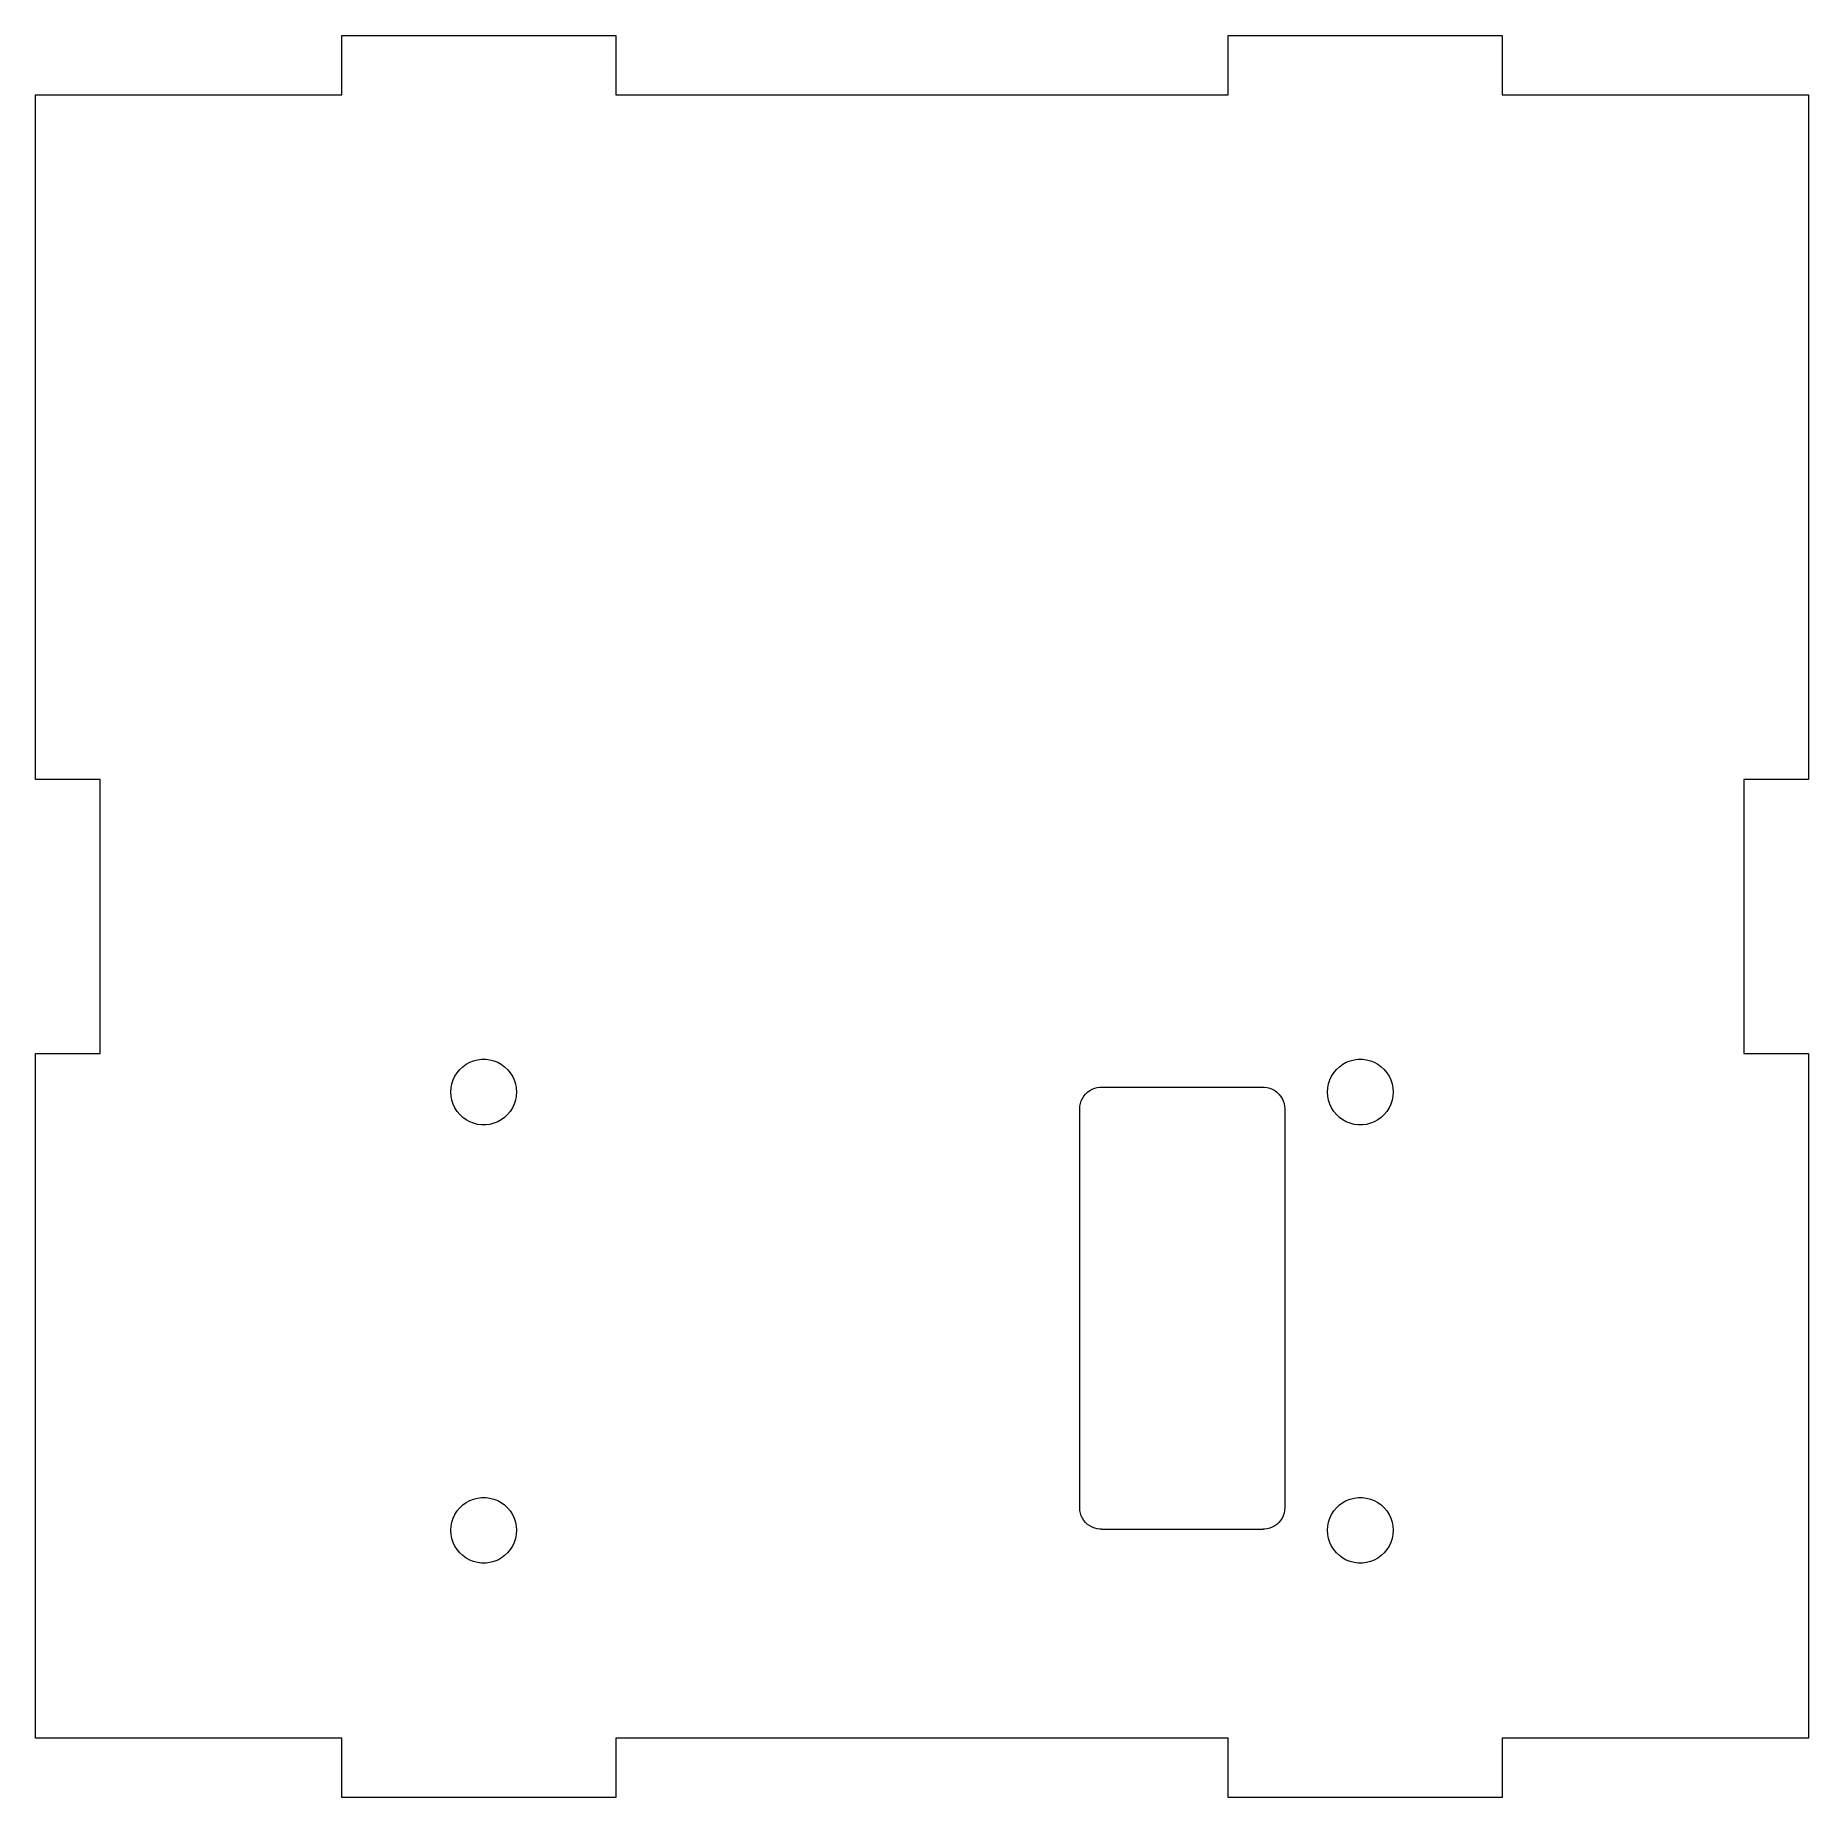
# Model space of a CAD drawing. Header units: inches. Extents: x -41.1 to 41.1, y -40.9 to 40.9.
import ezdxf

# ---------------------------------------------------------------- set-up
doc = ezdxf.new("R2010")
doc.units = ezdxf.units.IN
doc.layers.get('0').update_dxf_attribs({"linetype": 'CONTINUOUS', "lineweight": 0})

msp = doc.modelspace()

# ---------------------------------------------------------------- linework, layer by layer
for p, q in [((-26.9, 38.1), (-26.9, 40.85)), ((-26.9, 40.85), (-14.2, 40.85)), ((-14.2, 40.85), (-14.2, 38.1)), ((14.2, 38.1), (14.2, 40.85)), ((14.2, 40.85), (26.9, 40.85)), ((26.9, 40.85), (26.9, 38.1)), ((-41.1, 6.35), (-41.1, 38.1)), ((-41.1, 38.1), (-26.9, 38.1)), ((-14.2, 38.1), (14.2, 38.1)), ((26.9, 38.1), (41.1, 38.1)), ((41.1, 38.1), (41.1, 6.35)), ((-38.1, 6.35), (-41.1, 6.35)), ((-38.1, -6.35), (-38.1, 6.35)), ((41.1, 6.35), (38.1, 6.35)), ((38.1, 6.35), (38.1, -6.35)), ((-41.1, -38.1), (-41.1, -6.35)), ((-41.1, -6.35), (-38.1, -6.35)), ((38.1, -6.35), (41.1, -6.35)), ((41.1, -6.35), (41.1, -38.1)), ((-21.655, -7.406), (-21.553, -7.244)), ((-21.553, -7.244), (-21.431, -7.097)), ((-21.431, -7.097), (-21.291, -6.966)), ((-21.291, -6.966), (-21.137, -6.853)), ((-21.137, -6.853), (-20.969, -6.761)), ((-20.969, -6.761), (-20.791, -6.691)), ((-20.791, -6.691), (-20.606, -6.643)), ((-20.606, -6.643), (-20.416, -6.619)), ((-20.416, -6.619), (-20.224, -6.619)), ((-20.224, -6.619), (-20.034, -6.643)), ((-20.034, -6.643), (-19.849, -6.691)), ((-19.849, -6.691), (-19.671, -6.761)), ((-19.671, -6.761), (-19.503, -6.853)), ((-19.503, -6.853), (-19.349, -6.966)), ((-19.349, -6.966), (-19.209, -7.097)), ((-19.209, -7.097), (-19.087, -7.244)), ((-19.087, -7.244), (-18.985, -7.406)), ((18.985, -7.406), (19.087, -7.244)), ((19.087, -7.244), (19.209, -7.097)), ((19.209, -7.097), (19.349, -6.966)), ((19.349, -6.966), (19.503, -6.853)), ((19.503, -6.853), (19.671, -6.761)), ((19.671, -6.761), (19.849, -6.691)), ((19.849, -6.691), (20.034, -6.643)), ((20.034, -6.643), (20.224, -6.619)), ((20.224, -6.619), (20.416, -6.619)), ((20.416, -6.619), (20.606, -6.643)), ((20.606, -6.643), (20.791, -6.691)), ((20.791, -6.691), (20.969, -6.761)), ((20.969, -6.761), (21.137, -6.853)), ((21.137, -6.853), (21.291, -6.966)), ((21.291, -6.966), (21.431, -7.097)), ((21.431, -7.097), (21.553, -7.244)), ((21.553, -7.244), (21.655, -7.406)), ((-21.844, -8.14), (-21.832, -7.949)), ((-21.832, -8.331), (-21.844, -8.14)), ((-21.832, -7.949), (-21.796, -7.761)), ((-21.796, -7.761), (-21.737, -7.579)), ((-21.737, -7.579), (-21.655, -7.406)), ((-18.985, -7.406), (-18.903, -7.579)), ((-18.903, -7.579), (-18.844, -7.761)), ((-18.844, -7.761), (-18.808, -7.949)), ((-18.808, -7.949), (-18.796, -8.14)), ((-18.796, -8.14), (-18.808, -8.331)), ((7.586, -8.23), (7.678, -8.144)), ((7.678, -8.144), (7.779, -8.071)), ((7.779, -8.071), (7.889, -8.01)), ((7.889, -8.01), (8.006, -7.964)), ((8.006, -7.964), (8.128, -7.933)), ((8.128, -7.933), (8.252, -7.917)), ((8.252, -7.917), (8.315, -7.917)), ((8.315, -7.917), (8.315, -7.915)), ((8.315, -7.915), (15.815, -7.915)), ((15.815, -7.915), (15.815, -7.917)), ((15.815, -7.917), (15.878, -7.917)), ((15.878, -7.917), (16.002, -7.933)), ((16.002, -7.933), (16.124, -7.964)), ((16.124, -7.964), (16.241, -8.01)), ((16.241, -8.01), (16.351, -8.071)), ((16.351, -8.071), (16.452, -8.144)), ((16.452, -8.144), (16.544, -8.23)), ((18.796, -8.14), (18.808, -7.949)), ((18.808, -8.331), (18.796, -8.14)), ((18.808, -7.949), (18.844, -7.761)), ((18.844, -7.761), (18.903, -7.579)), ((18.903, -7.579), (18.985, -7.406)), ((21.655, -7.406), (21.737, -7.579)), ((21.737, -7.579), (21.796, -7.761)), ((21.796, -7.761), (21.832, -7.949)), ((21.832, -7.949), (21.844, -8.14)), ((21.844, -8.14), (21.832, -8.331)), ((-21.796, -8.519), (-21.832, -8.331)), ((-21.737, -8.701), (-21.796, -8.519)), ((-21.655, -8.874), (-21.737, -8.701)), ((-21.553, -9.036), (-21.655, -8.874)), ((-21.431, -9.183), (-21.553, -9.036)), ((-19.087, -9.036), (-19.209, -9.183)), ((-18.985, -8.874), (-19.087, -9.036)), ((-18.903, -8.701), (-18.985, -8.874)), ((-18.844, -8.519), (-18.903, -8.701)), ((-18.808, -8.331), (-18.844, -8.519)), ((7.315, -8.915), (7.323, -8.79)), ((7.315, -27.415), (7.315, -8.915)), ((7.323, -8.79), (7.346, -8.666)), ((7.346, -8.666), (7.385, -8.547)), ((7.385, -8.547), (7.439, -8.433)), ((7.439, -8.433), (7.506, -8.327)), ((7.506, -8.327), (7.586, -8.23)), ((16.544, -8.23), (16.624, -8.327)), ((16.624, -8.327), (16.691, -8.433)), ((16.691, -8.433), (16.745, -8.547)), ((16.745, -8.547), (16.784, -8.666)), ((16.784, -8.666), (16.807, -8.79)), ((16.807, -8.79), (16.815, -8.915)), ((16.815, -8.915), (16.815, -27.415)), ((18.844, -8.519), (18.808, -8.331)), ((18.903, -8.701), (18.844, -8.519)), ((18.985, -8.874), (18.903, -8.701)), ((19.087, -9.036), (18.985, -8.874)), ((19.209, -9.183), (19.087, -9.036)), ((21.553, -9.036), (21.431, -9.183)), ((21.655, -8.874), (21.553, -9.036)), ((21.737, -8.701), (21.655, -8.874)), ((21.796, -8.519), (21.737, -8.701)), ((21.832, -8.331), (21.796, -8.519)), ((-21.291, -9.314), (-21.431, -9.183)), ((-21.137, -9.427), (-21.291, -9.314)), ((-20.969, -9.519), (-21.137, -9.427)), ((-20.791, -9.589), (-20.969, -9.519)), ((-20.606, -9.637), (-20.791, -9.589)), ((-20.416, -9.661), (-20.606, -9.637)), ((-20.224, -9.661), (-20.416, -9.661)), ((-20.034, -9.637), (-20.224, -9.661)), ((-19.849, -9.589), (-20.034, -9.637)), ((-19.671, -9.519), (-19.849, -9.589)), ((-19.503, -9.427), (-19.671, -9.519)), ((-19.349, -9.314), (-19.503, -9.427)), ((-19.209, -9.183), (-19.349, -9.314)), ((19.349, -9.314), (19.209, -9.183)), ((19.503, -9.427), (19.349, -9.314)), ((19.671, -9.519), (19.503, -9.427)), ((19.849, -9.589), (19.671, -9.519)), ((20.034, -9.637), (19.849, -9.589)), ((20.224, -9.661), (20.034, -9.637)), ((20.416, -9.661), (20.224, -9.661)), ((20.606, -9.637), (20.416, -9.661)), ((20.791, -9.589), (20.606, -9.637)), ((20.969, -9.519), (20.791, -9.589)), ((21.137, -9.427), (20.969, -9.519)), ((21.291, -9.314), (21.137, -9.427)), ((21.431, -9.183), (21.291, -9.314)), ((-21.137, -27.173), (-20.969, -27.081)), ((-20.969, -27.081), (-20.791, -27.011)), ((-20.791, -27.011), (-20.606, -26.963)), ((-20.606, -26.963), (-20.416, -26.939)), ((-20.416, -26.939), (-20.224, -26.939)), ((-20.224, -26.939), (-20.034, -26.963)), ((-20.034, -26.963), (-19.849, -27.011)), ((-19.849, -27.011), (-19.671, -27.081)), ((-19.671, -27.081), (-19.503, -27.173)), ((19.503, -27.173), (19.671, -27.081)), ((19.671, -27.081), (19.849, -27.011)), ((19.849, -27.011), (20.034, -26.963)), ((20.034, -26.963), (20.224, -26.939)), ((20.224, -26.939), (20.416, -26.939)), ((20.416, -26.939), (20.606, -26.963)), ((20.606, -26.963), (20.791, -27.011)), ((20.791, -27.011), (20.969, -27.081)), ((20.969, -27.081), (21.137, -27.173)), ((-21.796, -28.081), (-21.737, -27.899)), ((-21.737, -27.899), (-21.655, -27.726)), ((-21.655, -27.726), (-21.553, -27.564)), ((-21.553, -27.564), (-21.431, -27.417)), ((-21.431, -27.417), (-21.291, -27.286)), ((-21.291, -27.286), (-21.137, -27.173)), ((-19.503, -27.173), (-19.349, -27.286)), ((-19.349, -27.286), (-19.209, -27.417)), ((-19.209, -27.417), (-19.087, -27.564)), ((-19.087, -27.564), (-18.985, -27.726)), ((-18.985, -27.726), (-18.903, -27.899)), ((-18.903, -27.899), (-18.844, -28.081)), ((7.323, -27.54), (7.315, -27.415)), ((7.346, -27.664), (7.323, -27.54)), ((7.385, -27.783), (7.346, -27.664)), ((7.439, -27.897), (7.385, -27.783)), ((7.506, -28.003), (7.439, -27.897)), ((16.691, -27.897), (16.624, -28.003)), ((16.745, -27.783), (16.691, -27.897)), ((16.784, -27.664), (16.745, -27.783)), ((16.807, -27.54), (16.784, -27.664)), ((16.815, -27.415), (16.807, -27.54)), ((18.844, -28.081), (18.903, -27.899)), ((18.903, -27.899), (18.985, -27.726)), ((18.985, -27.726), (19.087, -27.564)), ((19.087, -27.564), (19.209, -27.417)), ((19.209, -27.417), (19.349, -27.286)), ((19.349, -27.286), (19.503, -27.173)), ((21.137, -27.173), (21.291, -27.286)), ((21.291, -27.286), (21.431, -27.417)), ((21.431, -27.417), (21.553, -27.564)), ((21.553, -27.564), (21.655, -27.726)), ((21.655, -27.726), (21.737, -27.899)), ((21.737, -27.899), (21.796, -28.081)), ((-21.844, -28.46), (-21.832, -28.269)), ((-21.832, -28.651), (-21.844, -28.46)), ((-21.832, -28.269), (-21.796, -28.081)), ((-21.796, -28.839), (-21.832, -28.651)), ((-18.844, -28.081), (-18.808, -28.269)), ((-18.808, -28.651), (-18.844, -28.839)), ((-18.808, -28.269), (-18.796, -28.46)), ((-18.796, -28.46), (-18.808, -28.651)), ((7.586, -28.1), (7.506, -28.003)), ((7.678, -28.186), (7.586, -28.1)), ((7.779, -28.259), (7.678, -28.186)), ((7.889, -28.32), (7.779, -28.259)), ((8.006, -28.366), (7.889, -28.32)), ((8.128, -28.397), (8.006, -28.366)), ((8.252, -28.413), (8.128, -28.397)), ((8.315, -28.413), (8.252, -28.413)), ((8.315, -28.415), (8.315, -28.413)), ((15.815, -28.415), (8.315, -28.415)), ((15.878, -28.413), (15.815, -28.413)), ((15.815, -28.413), (15.815, -28.415)), ((16.002, -28.397), (15.878, -28.413)), ((16.124, -28.366), (16.002, -28.397)), ((16.241, -28.32), (16.124, -28.366)), ((16.351, -28.259), (16.241, -28.32)), ((16.452, -28.186), (16.351, -28.259)), ((16.544, -28.1), (16.452, -28.186)), ((16.624, -28.003), (16.544, -28.1)), ((18.796, -28.46), (18.808, -28.269)), ((18.808, -28.651), (18.796, -28.46)), ((18.808, -28.269), (18.844, -28.081)), ((18.844, -28.839), (18.808, -28.651)), ((21.796, -28.081), (21.832, -28.269)), ((21.832, -28.651), (21.796, -28.839)), ((21.832, -28.269), (21.844, -28.46)), ((21.844, -28.46), (21.832, -28.651)), ((-21.737, -29.021), (-21.796, -28.839)), ((-21.655, -29.194), (-21.737, -29.021)), ((-21.553, -29.356), (-21.655, -29.194)), ((-21.431, -29.503), (-21.553, -29.356)), ((-21.291, -29.634), (-21.431, -29.503)), ((-19.209, -29.503), (-19.349, -29.634)), ((-19.087, -29.356), (-19.209, -29.503)), ((-18.985, -29.194), (-19.087, -29.356)), ((-18.903, -29.021), (-18.985, -29.194)), ((-18.844, -28.839), (-18.903, -29.021)), ((18.903, -29.021), (18.844, -28.839)), ((18.985, -29.194), (18.903, -29.021)), ((19.087, -29.356), (18.985, -29.194)), ((19.209, -29.503), (19.087, -29.356)), ((19.349, -29.634), (19.209, -29.503)), ((21.431, -29.503), (21.291, -29.634)), ((21.553, -29.356), (21.431, -29.503)), ((21.655, -29.194), (21.553, -29.356)), ((21.737, -29.021), (21.655, -29.194)), ((21.796, -28.839), (21.737, -29.021)), ((-21.137, -29.747), (-21.291, -29.634)), ((-20.969, -29.839), (-21.137, -29.747)), ((-20.791, -29.909), (-20.969, -29.839)), ((-20.606, -29.957), (-20.791, -29.909)), ((-20.416, -29.981), (-20.606, -29.957)), ((-20.224, -29.981), (-20.416, -29.981)), ((-20.034, -29.957), (-20.224, -29.981)), ((-19.849, -29.909), (-20.034, -29.957)), ((-19.671, -29.839), (-19.849, -29.909)), ((-19.503, -29.747), (-19.671, -29.839)), ((-19.349, -29.634), (-19.503, -29.747)), ((19.503, -29.747), (19.349, -29.634)), ((19.671, -29.839), (19.503, -29.747)), ((19.849, -29.909), (19.671, -29.839)), ((20.034, -29.957), (19.849, -29.909)), ((20.224, -29.981), (20.034, -29.957)), ((20.416, -29.981), (20.224, -29.981)), ((20.606, -29.957), (20.416, -29.981)), ((20.791, -29.909), (20.606, -29.957)), ((20.969, -29.839), (20.791, -29.909)), ((21.137, -29.747), (20.969, -29.839)), ((21.291, -29.634), (21.137, -29.747)), ((-26.9, -38.1), (-41.1, -38.1)), ((-26.9, -40.85), (-26.9, -38.1)), ((14.2, -38.1), (-14.2, -38.1)), ((-14.2, -38.1), (-14.2, -40.85)), ((14.2, -40.85), (14.2, -38.1)), ((41.1, -38.1), (26.9, -38.1)), ((26.9, -38.1), (26.9, -40.85)), ((-14.2, -40.85), (-26.9, -40.85)), ((26.9, -40.85), (14.2, -40.85))]:
    msp.add_line(p, q)

doc.saveas('drawing.dxf')
